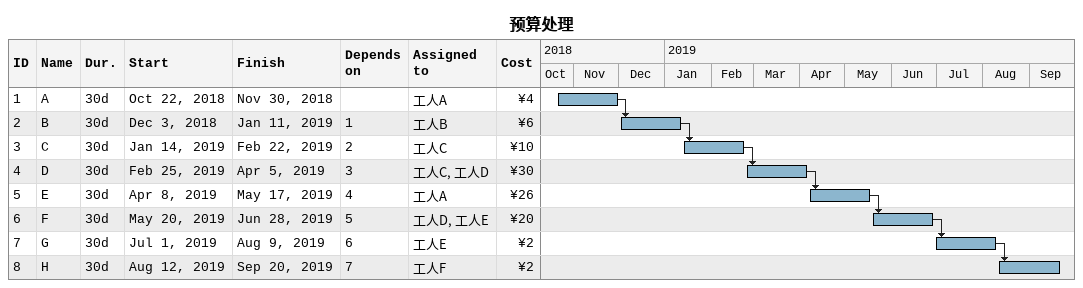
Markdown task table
预算处理

| ID | Task | Duration | Start | Finish | Predecessors | Resources | Cost (¥) |
|---|---|---|---|---|---|---|---|
| 1 | A | 30d | 2018-10-22 | 2018-11-30 |  | 工人A | 4 |
| 2 | B | 30d | 2018-12-03 | 2019-01-11 | 1 | 工人B | 6 |
| 3 | C | 30d | 2019-01-14 | 2019-02-22 | 2 | 工人C | 10 |
| 4 | D | 30d | 2019-02-25 | 2019-04-05 | 3 | 工人C, 工人D | 30 |
| 5 | E | 30d | 2019-04-08 | 2019-05-17 | 4 | 工人A | 26 |
| 6 | F | 30d | 2019-05-20 | 2019-06-28 | 5 | 工人D, 工人E | 20 |
| 7 | G | 30d | 2019-07-01 | 2019-08-09 | 6 | 工人E | 2 |
| 8 | H | 30d | 2019-08-12 | 2019-09-20 | 7 | 工人F | 2 |
